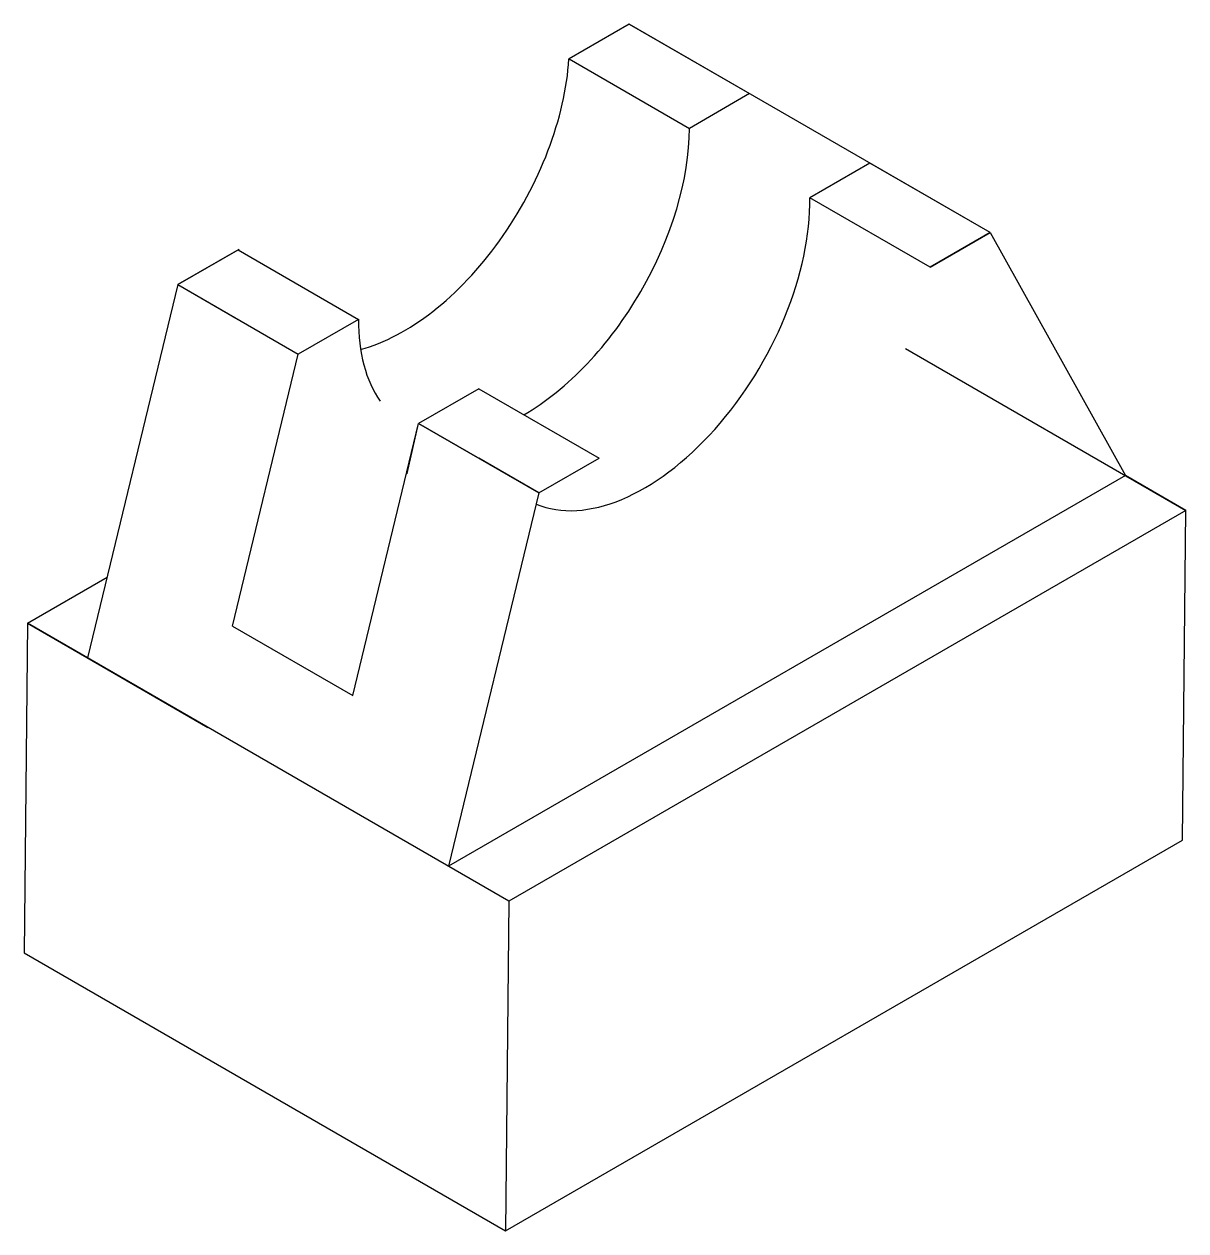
# Model space of a CAD drawing. Header units: inches. Extents: x 43 to 177, y 6 to 145.
import ezdxf

# ---------------------------------------------------------------- set-up
doc = ezdxf.new("R2010")
doc.units = ezdxf.units.IN
doc.header["$MEASUREMENT"] = 0

msp = doc.modelspace()

# ---------------------------------------------------------------- linework, layer by layer
for p, q in [((112.94, 144.57), (106.01, 140.57)), ((112.94, 144.57), (106.02, 140.57)), ((154.51, 120.57), (112.94, 144.57)), ((112.94, 144.57), (119.87, 140.57)), ((112.94, 144.57), (126.8, 136.57)), ((106.02, 140.57), (119.87, 132.57)), ((126.8, 136.57), (119.87, 132.57)), ((140.66, 128.57), (133.74, 124.58)), ((154.51, 120.57), (140.66, 128.57)), ((147.58, 116.57), (133.73, 124.57)), ((154.51, 120.57), (147.58, 116.57)), ((147.58, 116.57), (154.51, 120.57)), ((154.51, 120.57), (170.1, 92.57)), ((68.01, 118.63), (60.98, 114.57)), ((60.98, 114.57), (67.91, 118.57)), ((67.91, 118.57), (81.77, 110.57)), ((60.98, 114.57), (50.59, 71.57)), ((60.98, 114.57), (74.84, 106.57)), ((60.98, 114.57), (67.91, 110.57)), ((60.98, 114.57), (74.84, 106.57)), ((81.77, 110.57), (74.84, 106.57)), ((144.77, 107.2), (177.03, 88.57)), ((67.26, 75.24), (74.84, 106.57)), ((95.64, 102.56), (88.69, 98.57)), ((95.64, 102.58), (95.62, 102.57)), ((95.62, 102.57), (109.48, 94.57)), ((81.12, 67.24), (88.69, 98.57)), ((87.38, 92.82), (88.69, 98.57)), ((102.55, 90.57), (88.69, 98.57)), ((88.69, 98.57), (102.55, 90.57)), ((102.55, 90.57), (95.62, 94.57)), ((102.55, 90.57), (109.48, 94.57)), ((102.55, 90.57), (109.48, 94.57)), ((87.38, 92.82), (87.29, 92.76)), ((170.1, 92.57), (92.16, 47.57)), ((177.03, 88.57), (170.1, 92.57)), ((102.55, 90.57), (92.16, 47.57)), ((177.03, 88.57), (99.09, 43.57)), ((176.65, 50.58), (177.03, 88.57)), ((43.66, 75.57), (52.84, 80.87)), ((43.66, 75.57), (43.29, 37.59)), ((99.09, 43.57), (43.66, 75.57)), ((43.66, 75.57), (64.45, 63.57)), ((67.26, 75.24), (81.12, 67.24)), ((98.71, 5.58), (176.65, 50.58)), ((99.09, 43.57), (98.71, 5.58)), ((43.29, 37.59), (98.71, 5.58))]:
    msp.add_line(p, q)
for centre, start_param, end_param in [((87.01, 131.22), 6.803966, 8.565541), ((100.82, 121.57), 7.068583, 8.63938), ((114.69, 113.12), 6.356405, 8.660215), ((87.01, 131.22), 5.571626, 5.577169), ((100.82, 121.57), 5.497787, 6.014937), ((114.69, 113.12), 5.476952, 5.477893)]:
    msp.add_ellipse(centre, major_axis=(-13.47, -23.33), ratio=0.57735, start_param=start_param, end_param=end_param)

doc.saveas('drawing.dxf')
